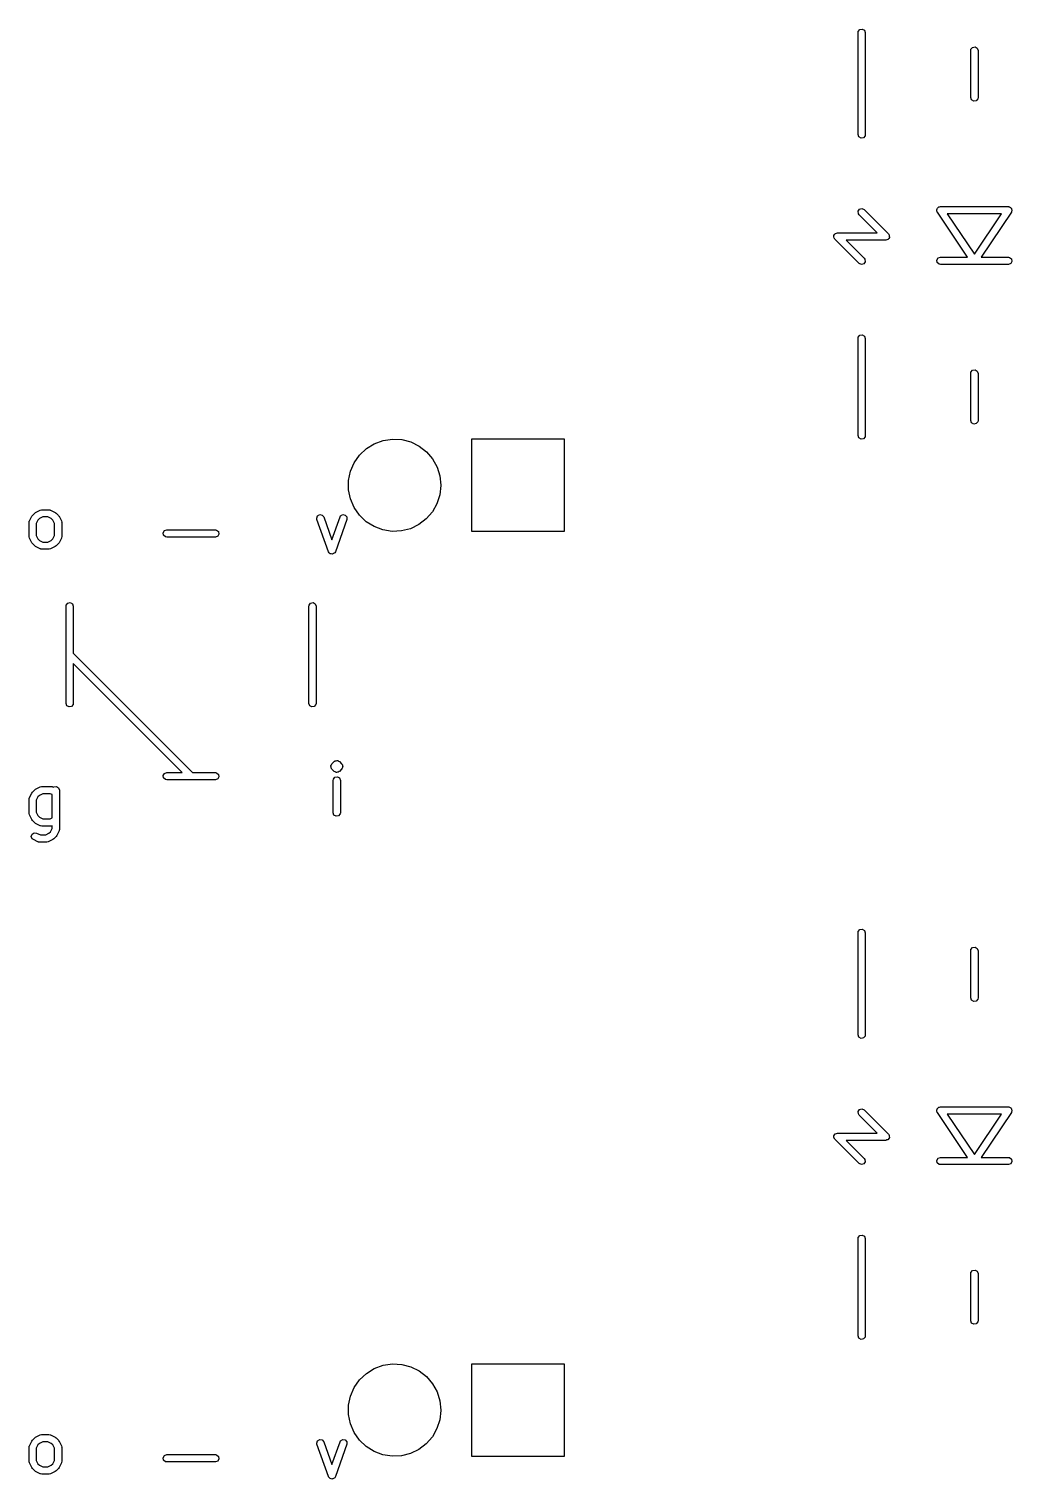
# Model space of a CAD drawing. Extents: x 0 to 132, y -20 to 105.
# Drawn here: x -0.05 to 20.19, y 21.55 to 51.42 of the extents above; entities that cross this region are included whole.
import ezdxf

# ---------------------------------------------------------------- set-up
doc = ezdxf.new("R2010")
doc.units = 0
doc.layers.add('BLACK', color=7, linetype='CONTINUOUS')

msp = doc.modelspace()

# ---------------------------------------------------------------- linework, layer by layer
at = {"layer": 'BLACK', "linetype": 'CONTINUOUS'}
for p, q in [((17.0225, 51.3692), (17.0555, 51.4085)), ((17.0555, 51.4085), (17.106, 51.4174)), ((17.106, 51.4174), (17.1505, 51.3917)), ((17.1505, 51.3917), (17.168, 51.3435)), ((17.018, 51.3435), (17.0225, 51.3692)), ((17.018, 49.2435), (17.018, 51.3435)), ((17.168, 51.3435), (17.168, 49.2435)), ((19.339, 50.9735), (19.3435, 50.9992)), ((19.339, 50.0035), (19.339, 50.9735)), ((19.3435, 50.9992), (19.3765, 51.0385)), ((19.3765, 51.0385), (19.427, 51.0474)), ((19.427, 51.0474), (19.4715, 51.0217)), ((19.4715, 51.0217), (19.489, 50.9735)), ((19.489, 50.9735), (19.489, 50.0035)), ((19.3565, 49.9553), (19.339, 50.0035)), ((19.401, 49.9296), (19.3565, 49.9553)), ((19.4515, 49.9385), (19.401, 49.9296)), ((19.4845, 49.9778), (19.4515, 49.9385)), ((19.489, 50.0035), (19.4845, 49.9778)), ((17.0355, 49.1953), (17.018, 49.2435)), ((17.08, 49.1696), (17.0355, 49.1953)), ((17.1305, 49.1785), (17.08, 49.1696)), ((17.1635, 49.2178), (17.1305, 49.1785)), ((17.168, 49.2435), (17.1635, 49.2178)), ((17.0206, 47.6629), (17.05, 47.7049)), ((17.025, 47.6118), (17.0206, 47.6629)), ((17.04, 47.5905), (17.025, 47.6118)), ((17.4119, 47.2185), (17.04, 47.5905)), ((17.05, 47.7049), (17.0995, 47.7182)), ((17.0995, 47.7182), (17.146, 47.6965)), ((17.146, 47.6965), (17.646, 47.1965)), ((18.6401, 47.6965), (18.6455, 47.7058)), ((18.6429, 47.681), (18.6401, 47.6965)), ((18.6412, 47.6654), (18.6429, 47.681)), ((18.6485, 47.6489), (18.6412, 47.6654)), ((18.6455, 47.7058), (18.6466, 47.7164)), ((18.6466, 47.7164), (18.6579, 47.7273)), ((18.649, 47.646), (18.6485, 47.6489)), ((18.6503, 47.6449), (18.649, 47.646)), ((18.6518, 47.6416), (18.6503, 47.6449)), ((19.2731, 46.7185), (18.6518, 47.6416)), ((18.6579, 47.7273), (18.6658, 47.741)), ((18.6658, 47.741), (18.6759, 47.7446)), ((18.6759, 47.7446), (18.6836, 47.752)), ((18.6836, 47.752), (18.6992, 47.7531)), ((18.6992, 47.7531), (18.714, 47.7585)), ((18.714, 47.7585), (20.114, 47.7585)), ((18.8549, 47.6085), (19.414, 46.7778)), ((19.9731, 47.6085), (18.8549, 47.6085)), ((19.414, 46.7778), (19.9731, 47.6085)), ((20.1762, 47.6416), (19.5549, 46.7185)), ((20.114, 47.7585), (20.1176, 47.7579)), ((20.1176, 47.7579), (20.1192, 47.7583)), ((20.1192, 47.7583), (20.1219, 47.7571)), ((20.1219, 47.7571), (20.1397, 47.754)), ((20.1397, 47.754), (20.1517, 47.7439)), ((20.1517, 47.7439), (20.166, 47.7375)), ((20.166, 47.7375), (20.1707, 47.7279)), ((20.1707, 47.7279), (20.179, 47.721)), ((20.18, 47.6569), (20.1762, 47.6416)), ((20.179, 47.721), (20.1817, 47.7055)), ((20.1879, 47.6705), (20.18, 47.6569)), ((20.1817, 47.7055), (20.1886, 47.6914)), ((20.1886, 47.6914), (20.186, 47.681)), ((20.186, 47.681), (20.1879, 47.6705)), ((16.5335, 47.1814), (16.5448, 47.201)), ((16.5448, 47.201), (16.548, 47.2021)), ((16.548, 47.2021), (16.55, 47.2049)), ((16.55, 47.2049), (16.5718, 47.2108)), ((16.5718, 47.2108), (16.593, 47.2185)), ((16.593, 47.2185), (17.4119, 47.2185)), ((17.646, 47.1965), (17.6554, 47.1831)), ((16.5191, 47.1565), (16.5209, 47.1595)), ((16.5231, 47.1343), (16.5191, 47.1565)), ((16.5206, 47.1629), (16.5335, 47.1814)), ((16.5209, 47.1595), (16.5206, 47.1629)), ((16.525, 47.1118), (16.5231, 47.1343)), ((16.5277, 47.108), (16.525, 47.1118)), ((16.528, 47.106), (16.5277, 47.108)), ((16.5306, 47.1039), (16.528, 47.106)), ((16.54, 47.0905), (16.5306, 47.1039)), ((17.04, 46.5905), (16.54, 47.0905)), ((17.593, 47.0685), (16.7741, 47.0685)), ((16.7741, 47.0685), (17.146, 46.6965)), ((17.6142, 47.0762), (17.593, 47.0685)), ((17.636, 47.0821), (17.6142, 47.0762)), ((17.638, 47.0849), (17.636, 47.0821)), ((17.6412, 47.086), (17.638, 47.0849)), ((17.6525, 47.1056), (17.6412, 47.086)), ((17.6654, 47.1241), (17.6525, 47.1056)), ((17.6554, 47.1831), (17.658, 47.181)), ((17.658, 47.181), (17.6583, 47.179)), ((17.6583, 47.179), (17.661, 47.1752)), ((17.661, 47.1752), (17.6629, 47.1527)), ((17.6629, 47.1527), (17.6669, 47.1305)), ((17.6669, 47.1305), (17.6651, 47.1275)), ((17.6651, 47.1275), (17.6654, 47.1241)), ((17.1654, 46.6241), (17.136, 46.5821)), ((17.146, 46.6965), (17.161, 46.6752)), ((17.161, 46.6752), (17.1654, 46.6241)), ((18.6401, 46.6565), (18.6658, 46.701)), ((18.649, 46.606), (18.6401, 46.6565)), ((18.6883, 46.573), (18.649, 46.606)), ((18.6658, 46.701), (18.714, 46.7185)), ((18.714, 46.7185), (19.2731, 46.7185)), ((19.5549, 46.7185), (20.114, 46.7185)), ((20.114, 46.7185), (20.1397, 46.714)), ((20.1397, 46.714), (20.179, 46.681)), ((20.1879, 46.6305), (20.1622, 46.586)), ((20.179, 46.681), (20.1879, 46.6305)), ((17.0865, 46.5688), (17.04, 46.5905)), ((17.136, 46.5821), (17.0865, 46.5688)), ((18.714, 46.5685), (18.6883, 46.573)), ((20.114, 46.5685), (18.714, 46.5685)), ((20.1622, 46.586), (20.114, 46.5685)), ((17.0225, 45.0692), (17.0555, 45.1085)), ((17.0555, 45.1085), (17.106, 45.1174)), ((17.106, 45.1174), (17.1505, 45.0917)), ((17.018, 45.0435), (17.0225, 45.0692)), ((17.018, 43.0435), (17.018, 45.0435)), ((17.1505, 45.0917), (17.168, 45.0435)), ((17.168, 45.0435), (17.168, 43.0435)), ((19.339, 44.3235), (19.3435, 44.3492)), ((19.339, 43.3535), (19.339, 44.3235)), ((19.3435, 44.3492), (19.3765, 44.3885)), ((19.3765, 44.3885), (19.427, 44.3974)), ((19.427, 44.3974), (19.4715, 44.3717)), ((19.4715, 44.3717), (19.489, 44.3235)), ((19.489, 44.3235), (19.489, 43.3535)), ((19.3565, 43.3053), (19.339, 43.3535)), ((19.4845, 43.3278), (19.4515, 43.2885)), ((19.489, 43.3535), (19.4845, 43.3278)), ((17.0355, 42.9953), (17.018, 43.0435)), ((17.1635, 43.0178), (17.1305, 42.9785)), ((17.168, 43.0435), (17.1635, 43.0178)), ((19.401, 43.2796), (19.3565, 43.3053)), ((19.4515, 43.2885), (19.401, 43.2796)), ((6.75496, 42.6424), (6.89484, 42.7747)), ((6.89484, 42.7747), (7.05845, 42.8761)), ((7.05845, 42.8761), (7.23912, 42.9426)), ((7.23912, 42.9426), (7.42947, 42.9714)), ((7.42947, 42.9714), (7.62172, 42.9613)), ((7.62172, 42.9613), (7.80801, 42.9128)), ((7.80801, 42.9128), (7.98075, 42.8278)), ((7.98075, 42.8278), (8.13286, 42.7098)), ((8.13286, 42.7098), (8.25814, 42.5636)), ((9.0635, 41.0675), (9.0635, 42.9725)), ((9.0635, 42.9725), (10.9685, 42.9725)), ((10.9685, 42.9725), (10.9685, 41.0675)), ((17.08, 42.9696), (17.0355, 42.9953)), ((17.1305, 42.9785), (17.08, 42.9696)), ((6.56809, 42.308), (6.64454, 42.4847)), ((6.64454, 42.4847), (6.75496, 42.6424)), ((8.25814, 42.5636), (8.35148, 42.3952)), ((6.52805, 41.9271), (6.52872, 42.1196)), ((6.52872, 42.1196), (6.56809, 42.308)), ((8.35148, 42.3952), (8.40904, 42.2115)), ((8.40904, 42.2115), (8.4285, 42.02)), ((6.5661, 41.7383), (6.52805, 41.9271)), ((8.40769, 41.822), (8.34883, 41.6387)), ((8.42848, 42.0133), (8.40769, 41.822)), ((8.4285, 42.02), (8.42848, 42.0133)), ((0.180029, 41.5089), (0.204996, 41.5163)), ((0.204996, 41.5163), (0.209357, 41.5153)), ((0.209357, 41.5153), (0.213571, 41.5168)), ((0.213571, 41.5168), (0.356428, 41.5168)), ((0.356428, 41.5168), (0.38208, 41.5123)), ((6.64132, 41.5611), (6.5661, 41.7383)), ((6.75063, 41.4027), (6.64132, 41.5611)), ((8.34883, 41.6387), (8.25433, 41.4709)), ((-0.051905, 40.9656), (-0.051904, 41.2513)), ((-0.051904, 41.2513), (-0.047381, 41.277)), ((-0.047381, 41.277), (-0.0445, 41.2804)), ((-0.0445, 41.2804), (-0.043987, 41.2849)), ((-0.043987, 41.2849), (0.003632, 41.3801)), ((0.003632, 41.3801), (0.016987, 41.3981)), ((0.016987, 41.3981), (0.017681, 41.3996)), ((0.017681, 41.3996), (0.0653, 41.4472)), ((0.0653, 41.4472), (0.083667, 41.4601)), ((0.083667, 41.4601), (0.084792, 41.4612)), ((0.084792, 41.4612), (0.180029, 41.5089)), ((0.132352, 41.3021), (0.098095, 41.2336)), ((0.098095, 41.2336), (0.098095, 40.9833)), ((0.162758, 41.3325), (0.132352, 41.3021)), ((0.231275, 41.3668), (0.162758, 41.3325)), ((0.338723, 41.3668), (0.231275, 41.3668)), ((0.407238, 41.3325), (0.338723, 41.3668)), ((0.38208, 41.5123), (0.385515, 41.5094)), ((0.385515, 41.5094), (0.389969, 41.5089)), ((0.389969, 41.5089), (0.485206, 41.4612)), ((0.437645, 41.3021), (0.407238, 41.3325)), ((0.471904, 41.2336), (0.437645, 41.3021)), ((0.471905, 40.9833), (0.471904, 41.2336)), ((0.485206, 41.4612), (0.503211, 41.4479)), ((0.503211, 41.4479), (0.504699, 41.4472)), ((0.504699, 41.4472), (0.552317, 41.3996)), ((0.552317, 41.3996), (0.565179, 41.3812)), ((0.565179, 41.3812), (0.566367, 41.3801)), ((0.566367, 41.3801), (0.613985, 41.2849)), ((0.613985, 41.2849), (0.621412, 41.2599)), ((0.621412, 41.2599), (0.62037, 41.2555)), ((0.62037, 41.2555), (0.621904, 41.2513)), ((0.621904, 41.2513), (0.621904, 40.9656)), ((5.87191, 41.3422), (5.88974, 41.3903)), ((5.87627, 41.3166), (5.87191, 41.3422)), ((6.11437, 40.6499), (5.87627, 41.3166)), ((5.88974, 41.3903), (5.93433, 41.4157)), ((5.93433, 41.4157), (5.9848, 41.4065)), ((5.9848, 41.4065), (6.01753, 41.367)), ((6.01753, 41.367), (6.185, 40.8981)), ((6.185, 40.8981), (6.35246, 41.367)), ((6.49372, 41.3166), (6.25563, 40.6499)), ((6.35246, 41.367), (6.36535, 41.3896)), ((6.36535, 41.3896), (6.40963, 41.4156)), ((6.40963, 41.4156), (6.4602, 41.407)), ((6.4602, 41.407), (6.49341, 41.3679)), ((6.49341, 41.3679), (6.49372, 41.3166)), ((6.88958, 41.2694), (6.75063, 41.4027)), ((7.05248, 41.1668), (6.88958, 41.2694)), ((8.12803, 41.3257), (7.9751, 41.2087)), ((8.25433, 41.4709), (8.12803, 41.3257)), ((-0.050371, 40.9614), (-0.051905, 40.9656)), ((-0.051413, 40.957), (-0.050371, 40.9614)), ((-0.043987, 40.9321), (-0.051413, 40.957)), ((0.003632, 40.8368), (-0.043987, 40.9321)), ((0.098095, 40.9833), (0.132352, 40.9148)), ((0.437645, 40.9148), (0.471905, 40.9833)), ((0.613985, 40.9321), (0.566367, 40.8368)), ((0.614498, 40.9365), (0.613985, 40.9321)), ((0.617381, 40.9399), (0.614498, 40.9365)), ((0.621904, 40.9656), (0.617381, 40.9399)), ((2.71114, 41.0405), (2.73679, 41.085)), ((2.72005, 40.99), (2.71114, 41.0405)), ((2.75935, 40.957), (2.72005, 40.99)), ((2.73679, 41.085), (2.785, 41.1025)), ((2.785, 40.9525), (2.75935, 40.957)), ((2.785, 41.1025), (3.785, 41.1025)), ((3.785, 40.9525), (2.785, 40.9525)), ((3.785, 41.1025), (3.81065, 41.098)), ((3.83321, 40.97), (3.785, 40.9525)), ((3.81065, 41.098), (3.84995, 41.065)), ((3.85886, 41.0145), (3.83321, 40.97)), ((3.84995, 41.065), (3.85886, 41.0145)), ((7.23269, 41.0991), (7.05248, 41.1668)), ((7.42283, 41.069), (7.23269, 41.0991)), ((7.61514, 41.0777), (7.42283, 41.069)), ((7.80177, 41.1249), (7.61514, 41.0777)), ((7.9751, 41.2087), (7.80177, 41.1249)), ((10.9685, 41.0675), (9.0635, 41.0675)), ((0.004819, 40.8357), (0.003632, 40.8368)), ((0.017681, 40.8173), (0.004819, 40.8357)), ((0.0653, 40.7697), (0.017681, 40.8173)), ((0.066782, 40.769), (0.0653, 40.7697)), ((0.084792, 40.7557), (0.066782, 40.769)), ((0.180029, 40.708), (0.084792, 40.7557)), ((0.132352, 40.9148), (0.162758, 40.8844)), ((0.162758, 40.8844), (0.231275, 40.8501)), ((0.184483, 40.7075), (0.180029, 40.708)), ((0.187919, 40.7046), (0.184483, 40.7075)), ((0.213571, 40.7001), (0.187919, 40.7046)), ((0.356428, 40.7001), (0.213571, 40.7001)), ((0.231275, 40.8501), (0.338723, 40.8501)), ((0.338723, 40.8501), (0.407238, 40.8844)), ((0.360642, 40.7017), (0.356428, 40.7001)), ((0.365002, 40.7006), (0.360642, 40.7017)), ((0.389969, 40.708), (0.365002, 40.7006)), ((0.485206, 40.7557), (0.389969, 40.708)), ((0.407238, 40.8844), (0.437645, 40.9148)), ((0.48633, 40.7568), (0.485206, 40.7557)), ((0.504699, 40.7697), (0.48633, 40.7568)), ((0.552317, 40.8173), (0.504699, 40.7697)), ((0.553008, 40.8188), (0.552317, 40.8173)), ((0.566367, 40.8368), (0.553008, 40.8188)), ((6.11468, 40.6495), (6.11437, 40.6499)), ((6.11468, 40.649), (6.11468, 40.6495)), ((6.13097, 40.6299), (6.11468, 40.649)), ((6.14711, 40.6104), (6.13097, 40.6299)), ((6.24216, 40.6266), (6.22021, 40.6141)), ((6.24233, 40.627), (6.24216, 40.6266)), ((6.24274, 40.6273), (6.24233, 40.627)), ((6.25563, 40.6499), (6.24274, 40.6273)), ((6.14758, 40.6103), (6.14711, 40.6104)), ((6.14789, 40.6099), (6.14758, 40.6103)), ((6.17273, 40.6057), (6.14789, 40.6099)), ((6.19758, 40.6012), (6.17273, 40.6057)), ((6.198, 40.6014), (6.19758, 40.6012)), ((6.19847, 40.6013), (6.198, 40.6014)), ((6.22021, 40.6141), (6.19847, 40.6013)), ((0.71, 37.5275), (0.710001, 39.5275)), ((0.710001, 39.5275), (0.714524, 39.5532)), ((0.714524, 39.5532), (0.747501, 39.5925)), ((0.747501, 39.5925), (0.798024, 39.6014)), ((0.798024, 39.6014), (0.842453, 39.5757)), ((0.842453, 39.5757), (0.86, 39.5275)), ((0.86, 39.5275), (0.86, 38.5586)), ((5.71, 39.5275), (5.71452, 39.5532)), ((5.71, 37.5275), (5.71, 39.5275)), ((5.71452, 39.5532), (5.7475, 39.5925)), ((5.7475, 39.5925), (5.79802, 39.6014)), ((5.79802, 39.6014), (5.84245, 39.5757)), ((5.84245, 39.5757), (5.86, 39.5275)), ((5.86, 39.5275), (5.86, 37.5275)), ((0.86, 38.5586), (3.31607, 36.1025)), ((3.10393, 36.1025), (0.86, 38.3464)), ((0.86, 38.3464), (0.86, 37.5275)), ((0.727547, 37.4793), (0.71, 37.5275)), ((0.771976, 37.4536), (0.727547, 37.4793)), ((0.822499, 37.4625), (0.771976, 37.4536)), ((0.855477, 37.5018), (0.822499, 37.4625)), ((0.86, 37.5275), (0.855477, 37.5018)), ((5.72755, 37.4793), (5.71, 37.5275)), ((5.77198, 37.4536), (5.72755, 37.4793)), ((5.8225, 37.4625), (5.77198, 37.4536)), ((5.85548, 37.5018), (5.8225, 37.4625)), ((5.86, 37.5275), (5.85548, 37.5018)), ((6.16267, 36.234), (6.16553, 36.2402)), ((6.16771, 36.2152), (6.16267, 36.234)), ((6.16494, 36.2469), (6.17611, 36.2629)), ((6.16553, 36.2402), (6.16494, 36.2469)), ((6.16941, 36.1958), (6.16771, 36.2152)), ((6.17508, 36.1877), (6.16941, 36.1958)), ((6.17594, 36.1845), (6.17508, 36.1877)), ((6.17867, 36.1826), (6.17594, 36.1845)), ((6.17611, 36.2629), (6.18435, 36.2805)), ((6.18435, 36.1745), (6.17867, 36.1826)), ((6.18435, 36.2805), (6.23197, 36.3282)), ((6.23197, 36.1268), (6.18435, 36.1745)), ((6.23197, 36.3282), (6.24007, 36.3338)), ((6.24007, 36.3338), (6.24198, 36.3366)), ((6.24198, 36.3366), (6.2452, 36.3374)), ((6.2452, 36.3374), (6.24538, 36.3375)), ((6.24538, 36.3375), (6.2475, 36.3401)), ((6.2475, 36.3401), (6.24949, 36.3404)), ((6.24949, 36.3404), (6.2533, 36.3431)), ((6.2533, 36.3431), (6.27272, 36.3448)), ((6.27272, 36.3448), (6.29154, 36.3498)), ((6.29154, 36.3498), (6.29464, 36.3484)), ((6.29464, 36.3484), (6.29802, 36.349)), ((6.29802, 36.349), (6.30099, 36.3473)), ((6.30099, 36.3473), (6.30441, 36.3476)), ((6.30441, 36.3476), (6.32037, 36.3364)), ((6.32037, 36.3364), (6.33803, 36.3282)), ((6.33803, 36.3282), (6.38565, 36.2805)), ((6.38565, 36.1745), (6.33803, 36.1268)), ((6.38565, 36.2805), (6.39133, 36.2724)), ((6.39389, 36.1921), (6.38565, 36.1745)), ((6.39133, 36.2724), (6.39405, 36.2705)), ((6.40506, 36.2081), (6.39389, 36.1921)), ((6.39405, 36.2705), (6.39492, 36.2673)), ((6.39492, 36.2673), (6.40059, 36.2592)), ((6.40059, 36.2592), (6.40229, 36.2398)), ((6.40229, 36.2398), (6.40733, 36.221)), ((6.40733, 36.221), (6.40447, 36.2148)), ((6.40447, 36.2148), (6.40506, 36.2081)), ((2.71114, 36.0405), (2.73679, 36.085)), ((2.72005, 35.99), (2.71114, 36.0405)), ((2.75935, 35.957), (2.72005, 35.99)), ((2.73679, 36.085), (2.785, 36.1025)), ((2.785, 35.9525), (2.75935, 35.957)), ((2.785, 36.1025), (3.10393, 36.1025)), ((3.785, 35.9525), (2.785, 35.9525)), ((3.31607, 36.1025), (3.785, 36.1025)), ((3.785, 36.1025), (3.81065, 36.098)), ((3.83321, 35.97), (3.785, 35.9525)), ((3.81065, 36.098), (3.84995, 36.065)), ((3.85886, 36.0145), (3.83321, 35.97)), ((3.84995, 36.065), (3.85886, 36.0145)), ((6.21, 35.9418), (6.21452, 35.9674)), ((6.21, 35.2751), (6.21, 35.9418)), ((6.21452, 35.9674), (6.2475, 36.0067)), ((6.24963, 36.1186), (6.23197, 36.1268)), ((6.2475, 36.0067), (6.29802, 36.0156)), ((6.26559, 36.1074), (6.24963, 36.1186)), ((6.269, 36.1077), (6.26559, 36.1074)), ((6.27198, 36.106), (6.269, 36.1077)), ((6.27536, 36.1066), (6.27198, 36.106)), ((6.27846, 36.1052), (6.27536, 36.1066)), ((6.29728, 36.1102), (6.27846, 36.1052)), ((6.3167, 36.1119), (6.29728, 36.1102)), ((6.29802, 36.0156), (6.34245, 35.99)), ((6.32051, 36.1146), (6.3167, 36.1119)), ((6.3225, 36.1149), (6.32051, 36.1146)), ((6.32462, 36.1175), (6.3225, 36.1149)), ((6.3248, 36.1176), (6.32462, 36.1175)), ((6.32802, 36.1184), (6.3248, 36.1176)), ((6.32993, 36.1212), (6.32802, 36.1184)), ((6.33803, 36.1268), (6.32993, 36.1212)), ((6.34245, 35.99), (6.36, 35.9418)), ((6.36, 35.9418), (6.36, 35.2751)), ((-0.051905, 35.2656), (-0.051904, 35.5513)), ((-0.051904, 35.5513), (-0.047381, 35.577)), ((-0.047381, 35.577), (-0.0445, 35.5804)), ((-0.0445, 35.5804), (-0.043987, 35.5849)), ((-0.043987, 35.5849), (0.003632, 35.6801)), ((0.003632, 35.6801), (0.016987, 35.6981)), ((0.016987, 35.6981), (0.017681, 35.6996)), ((0.017681, 35.6996), (0.0653, 35.7472)), ((0.0653, 35.7472), (0.083667, 35.7601)), ((0.083667, 35.7601), (0.084792, 35.7612)), ((0.084792, 35.7612), (0.180029, 35.8089)), ((0.132352, 35.6021), (0.098095, 35.5336)), ((0.162758, 35.6325), (0.132352, 35.6021)), ((0.231275, 35.6668), (0.162758, 35.6325)), ((0.180029, 35.8089), (0.204996, 35.8163)), ((0.204996, 35.8163), (0.209357, 35.8153)), ((0.209357, 35.8153), (0.213571, 35.8168)), ((0.213571, 35.8168), (0.404047, 35.8168)), ((0.386342, 35.6668), (0.231275, 35.6668)), ((0.424285, 35.6478), (0.386342, 35.6668)), ((0.404047, 35.8168), (0.429699, 35.8123)), ((0.424286, 35.1691), (0.424285, 35.6478)), ((0.429699, 35.8123), (0.433134, 35.8094)), ((0.433134, 35.8094), (0.437588, 35.8089)), ((0.437588, 35.8089), (0.455893, 35.7997)), ((0.455893, 35.7997), (0.461785, 35.8067)), ((0.461785, 35.8067), (0.512308, 35.8156)), ((0.512308, 35.8156), (0.556738, 35.79)), ((0.556738, 35.79), (0.574285, 35.7418)), ((0.574285, 35.7418), (0.574285, 34.9323)), ((-0.050371, 35.2614), (-0.051905, 35.2656)), ((-0.051413, 35.257), (-0.050371, 35.2614)), ((-0.043987, 35.2321), (-0.051413, 35.257)), ((0.098095, 35.5336), (0.098095, 35.2833)), ((0.098095, 35.2833), (0.132352, 35.2148)), ((6.22755, 35.2269), (6.21, 35.2751)), ((6.35548, 35.2495), (6.3225, 35.2102)), ((6.36, 35.2751), (6.35548, 35.2495)), ((0.003632, 35.1368), (-0.043987, 35.2321)), ((0.004819, 35.1357), (0.003632, 35.1368)), ((0.017681, 35.1173), (0.004819, 35.1357)), ((0.0653, 35.0697), (0.017681, 35.1173)), ((0.066782, 35.069), (0.0653, 35.0697)), ((0.084792, 35.0557), (0.066782, 35.069)), ((0.180029, 35.008), (0.084792, 35.0557)), ((0.132352, 35.2148), (0.162758, 35.1844)), ((0.162758, 35.1844), (0.231275, 35.1501)), ((0.184483, 35.0075), (0.180029, 35.008)), ((0.187919, 35.0046), (0.184483, 35.0075)), ((0.213571, 35.0001), (0.187919, 35.0046)), ((0.404047, 35.0001), (0.213571, 35.0001)), ((0.231275, 35.1501), (0.386342, 35.1501)), ((0.386342, 35.1501), (0.424286, 35.1691)), ((0.390026, 34.8814), (0.424286, 34.95)), ((0.408261, 35.0017), (0.404047, 35.0001)), ((0.412621, 35.0006), (0.408261, 35.0017)), ((0.424286, 35.0041), (0.412621, 35.0006)), ((0.424286, 34.95), (0.424286, 35.0041)), ((6.27198, 35.2013), (6.22755, 35.2269)), ((6.3225, 35.2102), (6.27198, 35.2013)), ((-0.004151, 34.7849), (0.010476, 34.8341)), ((0.016252, 34.7378), (-0.004151, 34.7849)), ((0.010476, 34.8341), (0.053289, 34.8624)), ((0.037173, 34.7223), (0.016252, 34.7378)), ((0.13241, 34.6747), (0.037173, 34.7223)), ((0.053289, 34.8624), (0.104255, 34.8565)), ((0.104255, 34.8565), (0.183656, 34.8168)), ((0.136864, 34.6742), (0.13241, 34.6747)), ((0.1403, 34.6713), (0.136864, 34.6742)), ((0.165952, 34.6668), (0.1403, 34.6713)), ((0.308809, 34.6668), (0.165952, 34.6668)), ((0.183656, 34.8168), (0.291104, 34.8168)), ((0.291104, 34.8168), (0.359619, 34.851)), ((0.313023, 34.6683), (0.308809, 34.6668)), ((0.317383, 34.6673), (0.313023, 34.6683)), ((0.34235, 34.6747), (0.317383, 34.6673)), ((0.437587, 34.7223), (0.34235, 34.6747)), ((0.359619, 34.851), (0.390026, 34.8814)), ((0.438711, 34.7235), (0.437587, 34.7223)), ((0.45708, 34.7364), (0.438711, 34.7235)), ((0.504698, 34.784), (0.45708, 34.7364)), ((0.505389, 34.7855), (0.504698, 34.784)), ((0.518748, 34.8035), (0.505389, 34.7855)), ((0.566366, 34.8987), (0.518748, 34.8035)), ((0.566879, 34.9032), (0.566366, 34.8987)), ((0.569762, 34.9066), (0.566879, 34.9032)), ((0.574285, 34.9323), (0.569762, 34.9066)), ((17.0225, 32.8272), (17.0555, 32.8665)), ((17.0555, 32.8665), (17.106, 32.8754)), ((17.106, 32.8754), (17.1505, 32.8497)), ((17.018, 32.8015), (17.0225, 32.8272)), ((17.018, 30.7015), (17.018, 32.8015)), ((17.1505, 32.8497), (17.168, 32.8015)), ((17.168, 32.8015), (17.168, 30.7015)), ((19.339, 32.4315), (19.3435, 32.4572)), ((19.339, 31.4615), (19.339, 32.4315)), ((19.3435, 32.4572), (19.3765, 32.4965)), ((19.3765, 32.4965), (19.427, 32.5054)), ((19.427, 32.5054), (19.4715, 32.4797)), ((19.4715, 32.4797), (19.489, 32.4315)), ((19.489, 32.4315), (19.489, 31.4615)), ((19.3565, 31.4133), (19.339, 31.4615)), ((19.401, 31.3876), (19.3565, 31.4133)), ((19.4515, 31.3965), (19.401, 31.3876)), ((19.4845, 31.4358), (19.4515, 31.3965)), ((19.489, 31.4615), (19.4845, 31.4358)), ((17.0355, 30.6533), (17.018, 30.7015)), ((17.08, 30.6276), (17.0355, 30.6533)), ((17.1305, 30.6365), (17.08, 30.6276)), ((17.1635, 30.6758), (17.1305, 30.6365)), ((17.168, 30.7015), (17.1635, 30.6758)), ((17.0206, 29.1209), (17.05, 29.1629)), ((17.025, 29.0698), (17.0206, 29.1209)), ((17.04, 29.0485), (17.025, 29.0698)), ((17.4119, 28.6765), (17.04, 29.0485)), ((17.05, 29.1629), (17.0995, 29.1762)), ((17.0995, 29.1762), (17.146, 29.1545)), ((17.146, 29.1545), (17.646, 28.6545)), ((18.6401, 29.1545), (18.6455, 29.1638)), ((18.6429, 29.139), (18.6401, 29.1545)), ((18.6412, 29.1234), (18.6429, 29.139)), ((18.6485, 29.1069), (18.6412, 29.1234)), ((18.6455, 29.1638), (18.6466, 29.1744)), ((18.6466, 29.1744), (18.6579, 29.1853)), ((18.649, 29.104), (18.6485, 29.1069)), ((18.6503, 29.1029), (18.649, 29.104)), ((18.6518, 29.0996), (18.6503, 29.1029)), ((19.2731, 28.1765), (18.6518, 29.0996)), ((18.6579, 29.1853), (18.6658, 29.199)), ((18.6658, 29.199), (18.6759, 29.2026)), ((18.6759, 29.2026), (18.6836, 29.21)), ((18.6836, 29.21), (18.6992, 29.2111)), ((18.6992, 29.2111), (18.714, 29.2165)), ((18.714, 29.2165), (20.114, 29.2165)), ((18.8549, 29.0665), (19.414, 28.2358)), ((19.9731, 29.0665), (18.8549, 29.0665)), ((19.414, 28.2358), (19.9731, 29.0665)), ((20.1762, 29.0996), (19.5549, 28.1765)), ((20.114, 29.2165), (20.1176, 29.2159)), ((20.1176, 29.2159), (20.1192, 29.2163)), ((20.1192, 29.2163), (20.1219, 29.2151)), ((20.1219, 29.2151), (20.1397, 29.212)), ((20.1397, 29.212), (20.1517, 29.2019)), ((20.1517, 29.2019), (20.166, 29.1955)), ((20.166, 29.1955), (20.1707, 29.1859)), ((20.1707, 29.1859), (20.179, 29.179)), ((20.18, 29.1149), (20.1762, 29.0996)), ((20.179, 29.179), (20.1817, 29.1635)), ((20.1879, 29.1285), (20.18, 29.1149)), ((20.1817, 29.1635), (20.1886, 29.1494)), ((20.1886, 29.1494), (20.186, 29.139)), ((20.186, 29.139), (20.1879, 29.1285)), ((16.5718, 28.6688), (16.593, 28.6765)), ((16.593, 28.6765), (17.4119, 28.6765)), ((16.5191, 28.6145), (16.5209, 28.6175)), ((16.5231, 28.5923), (16.5191, 28.6145)), ((16.5206, 28.6209), (16.5335, 28.6394)), ((16.5209, 28.6175), (16.5206, 28.6209)), ((16.525, 28.5698), (16.5231, 28.5923)), ((16.5277, 28.566), (16.525, 28.5698)), ((16.528, 28.564), (16.5277, 28.566)), ((16.5306, 28.5619), (16.528, 28.564)), ((16.54, 28.5485), (16.5306, 28.5619)), ((16.5335, 28.6394), (16.5448, 28.659)), ((17.04, 28.0485), (16.54, 28.5485)), ((16.5448, 28.659), (16.548, 28.6601)), ((16.548, 28.6601), (16.55, 28.6629)), ((16.55, 28.6629), (16.5718, 28.6688)), ((17.593, 28.5265), (16.7741, 28.5265)), ((16.7741, 28.5265), (17.146, 28.1545)), ((17.6142, 28.5342), (17.593, 28.5265)), ((17.636, 28.5401), (17.6142, 28.5342)), ((17.638, 28.5429), (17.636, 28.5401)), ((17.6412, 28.544), (17.638, 28.5429)), ((17.6525, 28.5636), (17.6412, 28.544)), ((17.646, 28.6545), (17.6554, 28.6411)), ((17.6654, 28.5821), (17.6525, 28.5636)), ((17.6554, 28.6411), (17.658, 28.639)), ((17.658, 28.639), (17.6583, 28.637)), ((17.6583, 28.637), (17.661, 28.6332)), ((17.661, 28.6332), (17.6629, 28.6107)), ((17.6629, 28.6107), (17.6669, 28.5885)), ((17.6669, 28.5885), (17.6651, 28.5855)), ((17.6651, 28.5855), (17.6654, 28.5821)), ((17.1654, 28.0821), (17.136, 28.0401)), ((17.146, 28.1545), (17.161, 28.1332)), ((17.161, 28.1332), (17.1654, 28.0821)), ((18.6401, 28.1145), (18.6658, 28.159)), ((18.649, 28.064), (18.6401, 28.1145)), ((18.6658, 28.159), (18.714, 28.1765)), ((18.714, 28.1765), (19.2731, 28.1765)), ((19.5549, 28.1765), (20.114, 28.1765)), ((20.114, 28.1765), (20.1397, 28.172)), ((20.1397, 28.172), (20.179, 28.139)), ((20.1879, 28.0885), (20.1622, 28.044)), ((20.179, 28.139), (20.1879, 28.0885)), ((17.0865, 28.0268), (17.04, 28.0485)), ((17.136, 28.0401), (17.0865, 28.0268)), ((18.6883, 28.031), (18.649, 28.064)), ((18.714, 28.0265), (18.6883, 28.031)), ((20.114, 28.0265), (18.714, 28.0265)), ((20.1622, 28.044), (20.114, 28.0265)), ((17.018, 26.5015), (17.0225, 26.5272)), ((17.018, 24.5015), (17.018, 26.5015)), ((17.0225, 26.5272), (17.0555, 26.5665)), ((17.0555, 26.5665), (17.106, 26.5754)), ((17.106, 26.5754), (17.1505, 26.5497)), ((17.1505, 26.5497), (17.168, 26.5015)), ((17.168, 26.5015), (17.168, 24.5015)), ((19.339, 25.7815), (19.3435, 25.8072)), ((19.339, 24.8115), (19.339, 25.7815)), ((19.3435, 25.8072), (19.3765, 25.8465)), ((19.3765, 25.8465), (19.427, 25.8554)), ((19.427, 25.8554), (19.4715, 25.8297)), ((19.4715, 25.8297), (19.489, 25.7815)), ((19.489, 25.7815), (19.489, 24.8115)), ((19.3565, 24.7633), (19.339, 24.8115)), ((19.489, 24.8115), (19.4845, 24.7858)), ((17.0355, 24.4533), (17.018, 24.5015)), ((17.168, 24.5015), (17.1635, 24.4758)), ((19.401, 24.7376), (19.3565, 24.7633)), ((19.4515, 24.7465), (19.401, 24.7376)), ((19.4845, 24.7858), (19.4515, 24.7465)), ((17.08, 24.4276), (17.0355, 24.4533)), ((17.1305, 24.4365), (17.08, 24.4276)), ((17.1635, 24.4758), (17.1305, 24.4365)), ((7.23912, 23.8926), (7.42947, 23.9214)), ((7.42947, 23.9214), (7.62172, 23.9113)), ((7.62172, 23.9113), (7.80801, 23.8628)), ((9.0635, 22.0175), (9.0635, 23.9225)), ((9.0635, 23.9225), (10.9685, 23.9225)), ((10.9685, 23.9225), (10.9685, 22.0175)), ((6.75496, 23.5924), (6.89484, 23.7247)), ((6.89484, 23.7247), (7.05845, 23.8261)), ((7.05845, 23.8261), (7.23912, 23.8926)), ((7.80801, 23.8628), (7.98075, 23.7778)), ((7.98075, 23.7778), (8.13286, 23.6598)), ((8.13286, 23.6598), (8.25814, 23.5136)), ((6.56809, 23.258), (6.64454, 23.4347)), ((6.64454, 23.4347), (6.75496, 23.5924)), ((8.25814, 23.5136), (8.35148, 23.3452)), ((8.35148, 23.3452), (8.40904, 23.1615)), ((6.52805, 22.8771), (6.52872, 23.0696)), ((6.52872, 23.0696), (6.56809, 23.258)), ((8.40904, 23.1615), (8.4285, 22.97)), ((6.5661, 22.6883), (6.52805, 22.8771)), ((8.40769, 22.772), (8.34883, 22.5887)), ((8.42848, 22.9633), (8.40769, 22.772)), ((8.4285, 22.97), (8.42848, 22.9633)), ((0.0653, 22.3972), (0.083667, 22.4101)), ((0.083667, 22.4101), (0.084792, 22.4112)), ((0.084792, 22.4112), (0.180029, 22.4589)), ((0.180029, 22.4589), (0.204996, 22.4663)), ((0.204996, 22.4663), (0.209357, 22.4653)), ((0.209357, 22.4653), (0.213571, 22.4668)), ((0.213571, 22.4668), (0.356428, 22.4668)), ((0.356428, 22.4668), (0.38208, 22.4623)), ((0.38208, 22.4623), (0.385515, 22.4594)), ((0.385515, 22.4594), (0.389969, 22.4589)), ((0.389969, 22.4589), (0.485206, 22.4112)), ((0.485206, 22.4112), (0.503211, 22.3979)), ((6.64132, 22.5111), (6.5661, 22.6883)), ((6.75063, 22.3527), (6.64132, 22.5111)), ((8.25433, 22.4209), (8.12803, 22.2757)), ((8.34883, 22.5887), (8.25433, 22.4209)), ((-0.051905, 21.9156), (-0.051904, 22.2013)), ((-0.051904, 22.2013), (-0.047381, 22.227)), ((-0.047381, 22.227), (-0.0445, 22.2304)), ((-0.0445, 22.2304), (-0.043987, 22.2349)), ((-0.043987, 22.2349), (0.003632, 22.3301)), ((0.003632, 22.3301), (0.016987, 22.3481)), ((0.016987, 22.3481), (0.017681, 22.3496)), ((0.017681, 22.3496), (0.0653, 22.3972)), ((0.132352, 22.2521), (0.098095, 22.1836)), ((0.098095, 22.1836), (0.098095, 21.9333)), ((0.162758, 22.2825), (0.132352, 22.2521)), ((0.231275, 22.3168), (0.162758, 22.2825)), ((0.338723, 22.3168), (0.231275, 22.3168)), ((0.407238, 22.2825), (0.338723, 22.3168)), ((0.437645, 22.2521), (0.407238, 22.2825)), ((0.471904, 22.1836), (0.437645, 22.2521)), ((0.471905, 21.9333), (0.471904, 22.1836)), ((0.503211, 22.3979), (0.504699, 22.3972)), ((0.504699, 22.3972), (0.552317, 22.3496)), ((0.552317, 22.3496), (0.565179, 22.3312)), ((0.565179, 22.3312), (0.566367, 22.3301)), ((0.566367, 22.3301), (0.613985, 22.2349)), ((0.613985, 22.2349), (0.621412, 22.2099)), ((0.621412, 22.2099), (0.62037, 22.2055)), ((0.62037, 22.2055), (0.621904, 22.2013)), ((0.621904, 22.2013), (0.621904, 21.9156)), ((5.87191, 22.2922), (5.88974, 22.3403)), ((5.87627, 22.2666), (5.87191, 22.2922)), ((6.11437, 21.5999), (5.87627, 22.2666)), ((5.88974, 22.3403), (5.93433, 22.3657)), ((5.93433, 22.3657), (5.9848, 22.3565)), ((5.9848, 22.3565), (6.01753, 22.317)), ((6.01753, 22.317), (6.185, 21.8481)), ((6.185, 21.8481), (6.35246, 22.317)), ((6.49372, 22.2666), (6.25563, 21.5999)), ((6.35246, 22.317), (6.36535, 22.3396)), ((6.36535, 22.3396), (6.40963, 22.3656)), ((6.40963, 22.3656), (6.4602, 22.357)), ((6.4602, 22.357), (6.49341, 22.3179)), ((6.49341, 22.3179), (6.49372, 22.2666)), ((6.88958, 22.2194), (6.75063, 22.3527)), ((7.05248, 22.1168), (6.88958, 22.2194)), ((7.23269, 22.0491), (7.05248, 22.1168)), ((7.9751, 22.1587), (7.80177, 22.0749)), ((8.12803, 22.2757), (7.9751, 22.1587)), ((-0.050371, 21.9114), (-0.051905, 21.9156)), ((-0.051413, 21.907), (-0.050371, 21.9114)), ((-0.043987, 21.8821), (-0.051413, 21.907)), ((0.003632, 21.7868), (-0.043987, 21.8821)), ((0.098095, 21.9333), (0.132352, 21.8648)), ((0.132352, 21.8648), (0.162758, 21.8344)), ((0.162758, 21.8344), (0.231275, 21.8001)), ((0.338723, 21.8001), (0.407238, 21.8344)), ((0.407238, 21.8344), (0.437645, 21.8648)), ((0.437645, 21.8648), (0.471905, 21.9333)), ((0.613985, 21.8821), (0.566367, 21.7868)), ((0.614498, 21.8865), (0.613985, 21.8821)), ((0.617381, 21.8899), (0.614498, 21.8865)), ((0.621904, 21.9156), (0.617381, 21.8899)), ((2.71114, 21.9905), (2.73679, 22.035)), ((2.72005, 21.94), (2.71114, 21.9905)), ((2.75935, 21.907), (2.72005, 21.94)), ((2.73679, 22.035), (2.785, 22.0525)), ((2.785, 21.9025), (2.75935, 21.907)), ((2.785, 22.0525), (3.785, 22.0525)), ((3.785, 21.9025), (2.785, 21.9025)), ((3.785, 22.0525), (3.81065, 22.048)), ((3.83321, 21.92), (3.785, 21.9025)), ((3.81065, 22.048), (3.84995, 22.015)), ((3.85886, 21.9645), (3.83321, 21.92)), ((3.84995, 22.015), (3.85886, 21.9645)), ((7.42283, 22.019), (7.23269, 22.0491)), ((7.61514, 22.0277), (7.42283, 22.019)), ((7.80177, 22.0749), (7.61514, 22.0277)), ((10.9685, 22.0175), (9.0635, 22.0175)), ((0.004819, 21.7857), (0.003632, 21.7868)), ((0.017681, 21.7673), (0.004819, 21.7857)), ((0.0653, 21.7197), (0.017681, 21.7673)), ((0.066782, 21.719), (0.0653, 21.7197)), ((0.084792, 21.7057), (0.066782, 21.719)), ((0.180029, 21.658), (0.084792, 21.7057)), ((0.184483, 21.6575), (0.180029, 21.658)), ((0.187919, 21.6546), (0.184483, 21.6575)), ((0.213571, 21.6501), (0.187919, 21.6546)), ((0.356428, 21.6501), (0.213571, 21.6501)), ((0.231275, 21.8001), (0.338723, 21.8001)), ((0.360642, 21.6517), (0.356428, 21.6501)), ((0.365002, 21.6506), (0.360642, 21.6517)), ((0.389969, 21.658), (0.365002, 21.6506)), ((0.485206, 21.7057), (0.389969, 21.658)), ((0.48633, 21.7068), (0.485206, 21.7057)), ((0.504699, 21.7197), (0.48633, 21.7068)), ((0.552317, 21.7673), (0.504699, 21.7197)), ((0.553008, 21.7688), (0.552317, 21.7673)), ((0.566367, 21.7868), (0.553008, 21.7688)), ((6.11468, 21.5995), (6.11437, 21.5999)), ((6.11468, 21.599), (6.11468, 21.5995)), ((6.13097, 21.5799), (6.11468, 21.599)), ((6.14711, 21.5604), (6.13097, 21.5799)), ((6.14758, 21.5603), (6.14711, 21.5604)), ((6.14789, 21.5599), (6.14758, 21.5603)), ((6.17273, 21.5557), (6.14789, 21.5599)), ((6.19758, 21.5512), (6.17273, 21.5557)), ((6.198, 21.5514), (6.19758, 21.5512)), ((6.19847, 21.5513), (6.198, 21.5514)), ((6.22021, 21.5641), (6.19847, 21.5513)), ((6.24216, 21.5766), (6.22021, 21.5641)), ((6.24233, 21.577), (6.24216, 21.5766)), ((6.24274, 21.5773), (6.24233, 21.577)), ((6.25563, 21.5999), (6.24274, 21.5773))]:
    msp.add_line(p, q, dxfattribs=at)

doc.saveas('drawing.dxf')
